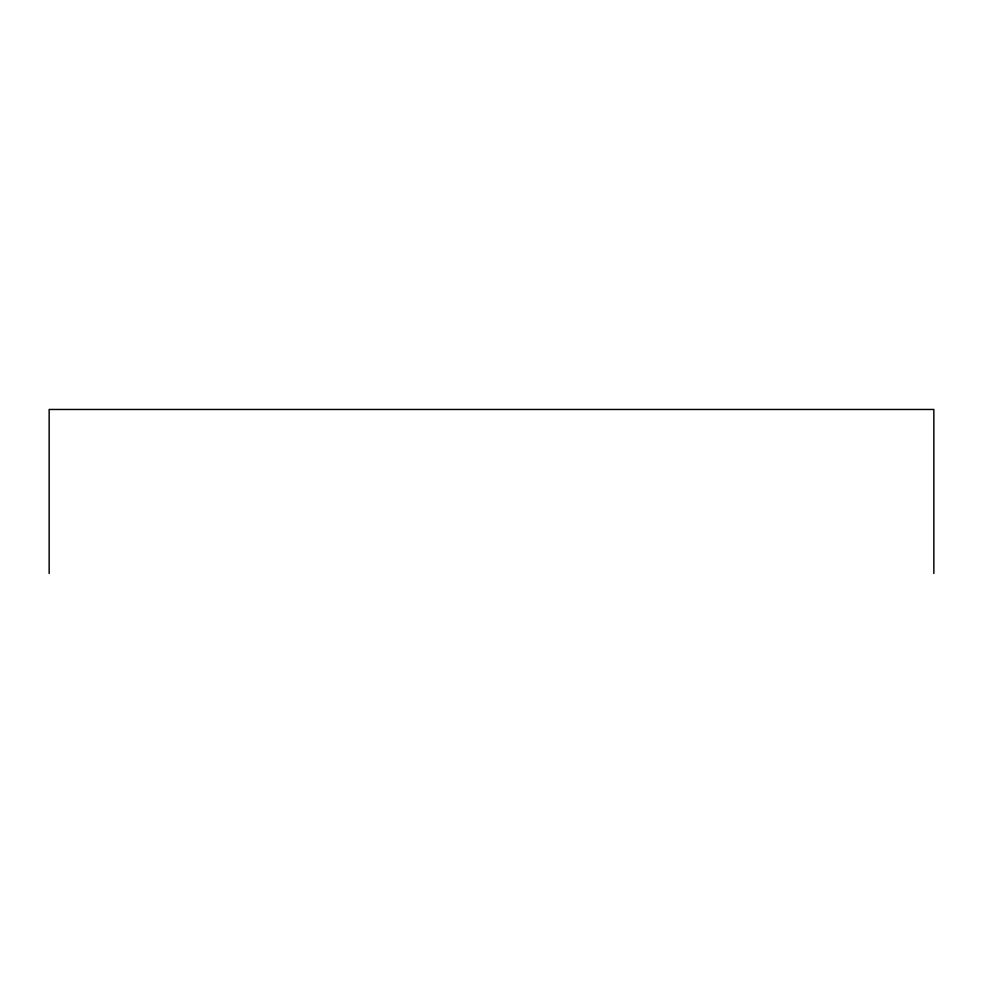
<?xml version="1.0" encoding="UTF-8"?>
<svg xmlns="http://www.w3.org/2000/svg" width="983" height="983" viewBox="0 0 983 983"><rect width="100%" height="100%" fill="white"/><g stroke="black" fill="none" stroke-linecap="round" stroke-linejoin="round"><path stroke-width="1.47" d="M933.85 573.531L933.85 409.469L49.15 409.469L49.15 573.531"/></g></svg>
